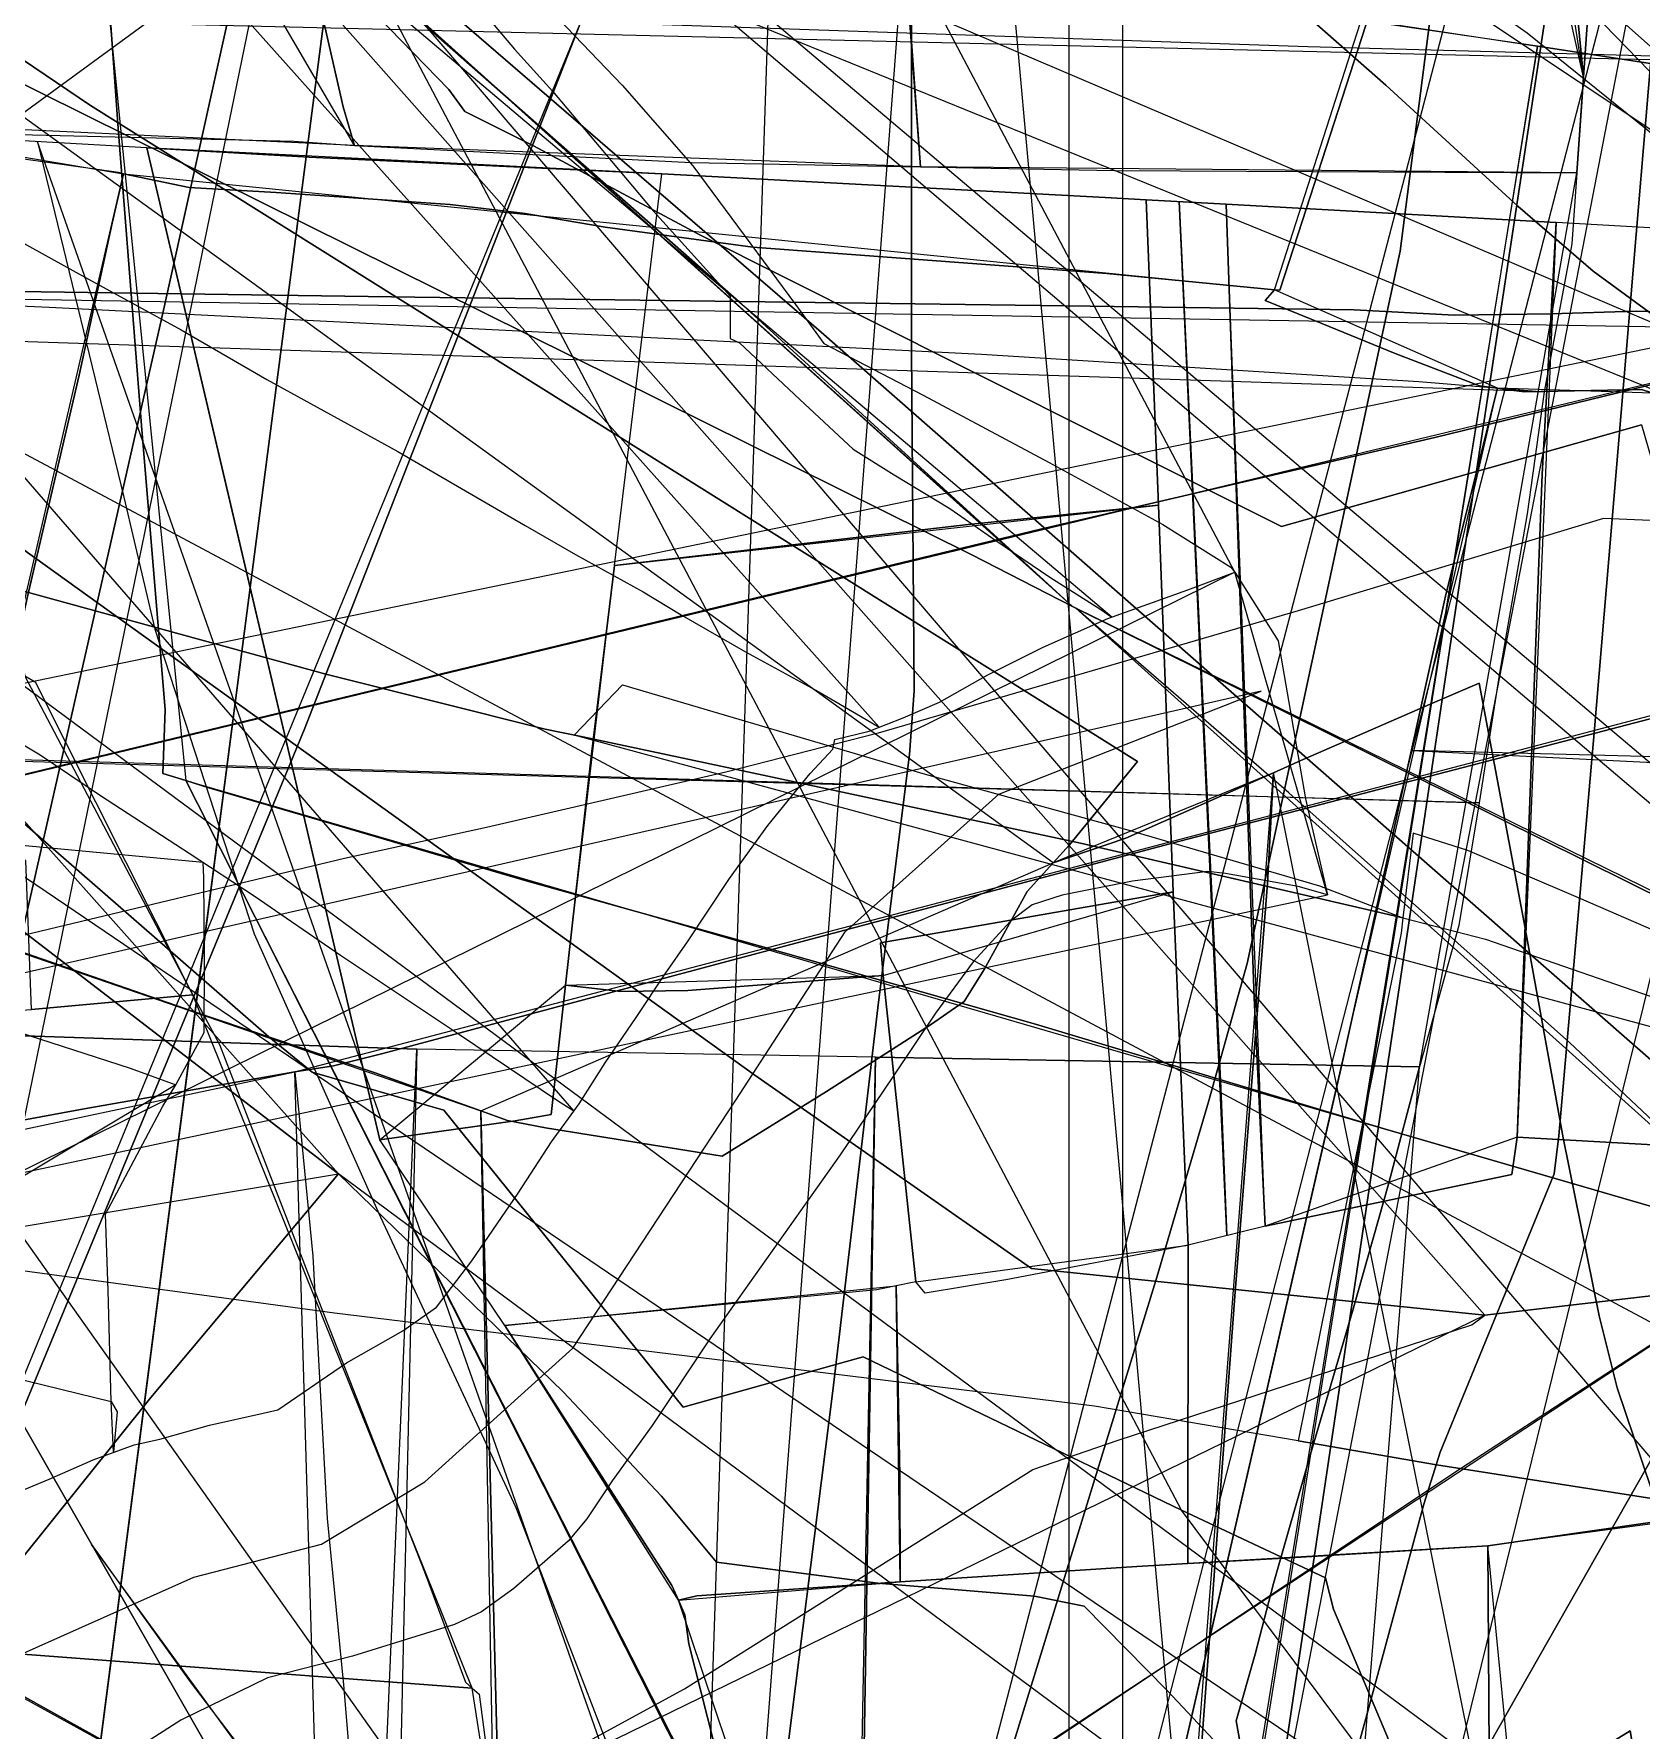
# Model space of a CAD drawing. Extents: x -6790 to 12600, y -1098 to 2171.
# Drawn here: x 688.3 to 756.8, y 159.4 to 231.8 of the extents above; entities that cross this region are included whole.
import ezdxf

# ---------------------------------------------------------------- set-up
doc = ezdxf.new("R2010")
doc.units = 0

msp = doc.modelspace()

# ---------------------------------------------------------------- linework, layer by layer
for points in [[(-7.843, 822.158), (734.697, 822.225), (734.697, -7.899), (-7.843, -7.966), (-7.843, 822.158)], [(-7.785, 810.303), (732.41, 810.303), (732.41, -7.785), (-7.785, -7.785), (-7.785, 810.303)], [(106.837, 634.008), (110.305, 95.456), (826.135, 101.618), (106.837, 634.008)], [(79.554, 608.243), (82.482, 284.447), (81.901, 110.821), (776.199, 114.155), (808.139, 114.286), (79.554, 608.243)], [(316.302, 407.544), (416.39, 375.807), (479.655, 357.376), (576.346, 329.834), (647.951, 315.328), (667.93, 308.073), (719.94, 267.67), (744.83, 251.933), (814.363, 195.123), (316.302, 407.544)], [(575.344, 374.682), (577.518, 350.197), (577.65, 345.781), (611.269, 305.815), (649.295, 260.796), (661.482, 246.369), (661.496, 242.318), (685.048, 211.704), (686.367, 210.839), (719.013, 187.375), (730.814, 179.13), (750.14, 177.146), (575.344, 374.682)], [(728.221, 346.419), (728.774, 332.801), (729.156, 330.142), (733.688, 320.274), (735.54, 317.132), (740.354, 311.715), (742.952, 307.848), (743.415, 304.746), (744.019, 294.818), (745.207, 284.546), (747.383, 274.819), (750.372, 255.696), (751.961, 248.729), (753.691, 236.806), (754.353, 229.936), (728.221, 346.419)], [(584.831, 345.331), (585.923, 345.476), (592.269, 340.115), (669.55, 273.595), (707.711, 241.086), (744.864, 209.451), (767.425, 190.284), (772.491, 187.764), (761.641, 192.939), (732.712, 207.295), (732.56, 207.37), (731.341, 208.484), (718.351, 220.36), (693.454, 242.297), (670.591, 262.642), (649.996, 281.175), (631.451, 298.11), (630.162, 299.498), (628.873, 300.885), (615.067, 314.85), (584.831, 345.331)], [(585.923, 345.476), (592.269, 340.115), (669.55, 273.595), (707.711, 241.086), (744.864, 209.451), (767.425, 190.284), (772.491, 187.764), (585.923, 345.476)], [(444.033, 344.138), (458.569, 338.218), (484.703, 327.573), (501.236, 320.929), (528.465, 313.15), (531.467, 312.386), (589.315, 300.65), (614.405, 295.56), (617.735, 294.864), (645.481, 285.33), (646.377, 284.764), (655.093, 277.062), (672.766, 261.494), (695.658, 241.679), (721.843, 219.061), (752.527, 192.139), (762.833, 183.109), (780.647, 167.438), (789.694, 159.48), (444.033, 344.138)], [(444.033, 344.138), (475.412, 334.097), (521.588, 320.663), (554.115, 313.277), (590.659, 305.156), (625.691, 296.214), (633.682, 294.357), (660.42, 282.78), (701.413, 263.774), (707.893, 261.312), (743.443, 236.906), (775.495, 215.524), (788.583, 207.403), (817.611, 192.069), (444.033, 344.138)], [(722.427, 317.404), (724.55, 314.968), (733.006, 304.313), (739.471, 296.047), (744.268, 290.416), (744.685, 289.051), (746.998, 272.538), (748.988, 258.814), (748.988, 254.093), (749.342, 243.538), (748.523, 237.991), (746.534, 222.522), (741.098, 197.174), (740.019, 192.138), (738.369, 186.242), (736.172, 178.808), (726.645, 147.792), (721.794, 132.805), (713.079, 106.044), (712.925, 104.646), (714.699, 86.051), (722.427, 317.404)], [(722.427, 317.404), (732.175, 313.628), (735.335, 311.132), (748.722, 293.687), (750.099, 288.509), (752.399, 279.303), (754.696, 270.903), (755.387, 268.7), (759.298, 265.227), (758.649, 261.811), (755.863, 235.435), (749.654, 211.405), (735.125, 154.784), (729.919, 123.702), (729.071, 118.951), (736.055, 98.265), (739.401, 88.733), (744.452, 74.342), (722.427, 317.404)], [(679.272, 198.09), (658.729, 193.289), (641.857, 189.467), (639.979, 189.329), (641.071, 215.986), (645.195, 316.638), (669.291, 311.132), (696.509, 304.815), (721.378, 299.101), (753.072, 291.682), (776.777, 286.279), (805.214, 280.023), (822.141, 277.542), (800.427, 227.299), (784.094, 223.429), (769.038, 219.7), (748.017, 214.569), (731.204, 210.663), (702.658, 203.764), (688.629, 200.385), (679.272, 198.09)], [(679.272, 198.09), (658.729, 193.289), (641.857, 189.467), (639.979, 189.329), (641.071, 215.986), (645.195, 316.638), (669.291, 311.132), (696.509, 304.815), (721.378, 299.101), (753.072, 291.682), (776.777, 286.279), (805.214, 280.023), (822.141, 277.542), (800.427, 227.299), (784.094, 223.429), (769.038, 219.7), (748.017, 214.569), (731.204, 210.663), (702.658, 203.764), (688.629, 200.385), (679.272, 198.09)], [(625.863, 71.872), (632.412, 79.979), (647.513, 98.008), (669.125, 123.869), (687.955, 145.933), (701.386, 153.349), (679.104, 165.735), (639.002, 187.955), (513.678, 256.433), (430.765, 302.516), (429.32, 296.951), (424.025, 274.687), (417.155, 243.617), (409.876, 210.955), (410.801, 210.172), (454.019, 181.985), (500.308, 151.832), (555.219, 116.068), (556.397, 115.105), (593.842, 91.8), (625.863, 71.872)], [(430.765, 302.516), (513.678, 256.433), (639.002, 187.955), (679.104, 165.735), (701.386, 153.349), (430.765, 302.516)], [(630.162, 299.498), (642.729, 283.802), (679.994, 237.08), (684.787, 231.141), (728.24, 209.579), (732.56, 207.37), (630.162, 299.498)], [(630.162, 299.498), (631.451, 298.11), (649.996, 281.175), (670.591, 262.642), (693.454, 242.297), (718.351, 220.36), (731.341, 208.484), (630.162, 299.498)], [(630.162, 299.498), (631.451, 298.11), (649.996, 281.175), (670.591, 262.642), (693.454, 242.297), (718.351, 220.36), (731.341, 208.484), (732.56, 207.37), (728.24, 209.579), (684.787, 231.141), (679.994, 237.08), (642.729, 283.802), (630.162, 299.498)], [(670.623, 298.038), (662.513, 217.543), (662.234, 216.56), (672.146, 199.623), (681.863, 182.873), (696.571, 157.179), (697.797, 155.218), (701.278, 151.909), (708.412, 145.878), (717.905, 137.943), (720.116, 156.255), (722.35, 173.92), (724.289, 190.489), (725.617, 201.058), (725.815, 203.769), (725.698, 218.266), (725.68, 247.95), (729.318, 287.116), (707.622, 290.698), (692.556, 292.901), (689.557, 293.371), (688.484, 293.449), (670.623, 298.038)], [(670.218, 281.348), (670.391, 279.416), (670.894, 272.175), (681.734, 263.601), (695.642, 252.6), (696.787, 250.869), (697.591, 241.46), (698.529, 238.37), (700.681, 232.104), (701.463, 228.666), (701.952, 227.029), (716.323, 226.305), (726.078, 226.121), (724.857, 243.124), (723.468, 263.523), (721.509, 286.208), (721.464, 288.244), (711.744, 287.905), (695.533, 287.141), (695.975, 282.962), (690.914, 282.538), (670.218, 281.348)], [(721.464, 288.244), (721.509, 286.208), (723.468, 263.523), (724.857, 243.124), (726.078, 226.121), (721.464, 288.244)], [(729.318, 287.116), (725.68, 247.95), (725.698, 218.266), (725.815, 203.769), (725.617, 201.058), (724.289, 190.489), (722.35, 173.92), (720.116, 156.255), (717.905, 137.943), (729.318, 287.116)], [(672.562, 111.092), (672.879, 119.603), (672.8, 121.234), (673.547, 127.679), (674.27, 132.55), (674.398, 134.617), (674.43, 136.152), (676.213, 143.68), (678.518, 153.122), (680.383, 160.839), (693.807, 220.008), (707.355, 281.055), (707.561, 281.424), (672.562, 111.092)], [(670.218, 281.348), (670.391, 279.416), (670.894, 272.175), (681.734, 263.601), (695.642, 252.6), (696.787, 250.869), (697.591, 241.46), (698.529, 238.37), (700.681, 232.104), (701.463, 228.666), (701.952, 227.029), (670.218, 281.348)], [(701.464, 238.701), (706.989, 237.997), (731.669, 234.41), (752.386, 231.254), (757.845, 230.423), (756.952, 272.148), (750.385, 272.801), (734.758, 274.287), (717.391, 275.95), (697.032, 277.964), (685.369, 278.748), (685.378, 278.216), (686.485, 240.61), (701.464, 238.701)], [(759.578, 278.118), (753.243, 257.697), (746.601, 236.906), (742.181, 223.255), (741.402, 220.85), (741.175, 220.872), (759.578, 278.118)], [(758.522, 270.789), (749.037, 208.163), (740.194, 148.893), (739.108, 149.11), (732.397, 150.137), (727.172, 150.845), (758.522, 270.789)], [(814.503, 266.438), (806.43, 187.645), (802.405, 148.359), (800.983, 139.869), (789.242, 140.514), (777.651, 141.456), (774.739, 141.248), (774.723, 141.835), (750.847, 145.3), (750.944, 87.847), (727.888, 85.885), (727.628, 113.334), (727.328, 139.356), (727.172, 150.845), (732.397, 150.137), (739.108, 149.11), (740.194, 148.893), (749.037, 208.163), (758.522, 270.789), (760.318, 270.626), (771.123, 269.642), (814.503, 266.438)], [(692.103, 225.822), (691.894, 225.866), (685.821, 226.723), (683.923, 227.101), (674.565, 228.739), (664.032, 230.561), (655.741, 231.847), (645.107, 233.753), (633.33, 235.937), (623.141, 237.718), (613.322, 239.415), (602.452, 241.238), (592.07, 242.96), (580.226, 245.093), (569.558, 246.958), (558.109, 248.747), (547.467, 250.486), (535.581, 252.275), (525.416, 253.906), (692.103, 225.822)], [(749.453, 238.155), (759.618, 229.116), (767.008, 222.457), (771.748, 217.916), (774.806, 214.986), (779.898, 209.057), (795.659, 191.134), (798.363, 188.255), (803.953, 182.018), (815.436, 168.927), (825.818, 202.903), (816.558, 248.712), (815.247, 254.341), (795.296, 251.161), (786.931, 249.828), (779.914, 248.69), (772.056, 247.334), (765.733, 246.25), (760.323, 245.236), (759.294, 245.618), (758.545, 244.73), (754.679, 242.001), (749.453, 238.155)], [(749.453, 238.155), (759.618, 229.116), (767.008, 222.457), (771.748, 217.916), (774.806, 214.986), (779.898, 209.057), (795.659, 191.134), (798.363, 188.255), (803.953, 182.018), (815.436, 168.927), (825.818, 202.903), (816.558, 248.712), (815.247, 254.341), (795.296, 251.161), (786.931, 249.828), (779.914, 248.69), (772.056, 247.334), (765.733, 246.25), (760.323, 245.236), (759.294, 245.618), (758.545, 244.73), (754.679, 242.001), (749.453, 238.155)], [(71.472, 247.105), (115.877, 246.26), (158.139, 245.415), (234.16, 244.135), (303.003, 243.085), (371.706, 241.054), (440.129, 240.354), (513.734, 237.902), (593.642, 235.311), (672.5, 233.63), (742.604, 231.249), (809.486, 229.428), (71.472, 247.105)], [(681.995, 88.484), (639.439, 105.718), (641.402, 122.284), (616.352, 127.458), (617.09, 133.812), (620.895, 161.999), (624.646, 190.985), (626.751, 207.326), (627.539, 213.27), (629.516, 225.137), (633.164, 247.03), (643.623, 245.676), (660.829, 243.623), (686.485, 240.61), (701.464, 238.701), (695.518, 192.87), (687.298, 129.42), (681.995, 88.484)], [(668.686, 242.124), (682.86, 245.071), (687.801, 230.694), (690.697, 228.732), (709.914, 216.687), (735.339, 200.752), (732.439, 197.197), (731.747, 196.433), (668.686, 242.124)], [(735.152, 123.678), (745.197, 160.412), (747.545, 169.089), (748.242, 171.295), (753.097, 183.165), (753.306, 184.79), (754.806, 201.981), (758.279, 243.141), (735.152, 123.678)], [(752.725, 108.89), (759.084, 138.311), (763.688, 159.301), (763.929, 160.009), (770.377, 176.003), (782.932, 174.873), (783.316, 185.875), (784.043, 216.499), (785.568, 239.874), (758.279, 243.141), (754.806, 201.981), (753.306, 184.79), (753.097, 183.165), (748.242, 171.295), (747.545, 169.089), (745.197, 160.412), (735.152, 123.678), (752.725, 108.89)], [(698.154, 240.132), (698.515, 238.628), (698.442, 236.987), (700.914, 234.63), (705.976, 229.407), (706.649, 228.473), (709.576, 227.009), (716.584, 223.257), (727.859, 217.601), (741.47, 210.772), (747.536, 212.482), (756.829, 215.11), (761.648, 198.487), (764.841, 186.666), (769.597, 170.068), (774.163, 154.59), (775.527, 150.058), (775.484, 149.705), (698.154, 240.132)], [(83.257, 238.604), (119.68, 236.968), (167.324, 234.677), (206.646, 232.993), (246.483, 231.825), (273.601, 231.17), (291.789, 230.889), (297.4, 231.731), (312.455, 231.451), (350.375, 230.983), (386.704, 230.188), (424.343, 229.393), (459.831, 229.113), (498.685, 228.271), (530.947, 227.009), (570.643, 226.494), (590.795, 224.998), (606.551, 224.297), (651.671, 221.725), (688.936, 220.136), (728.678, 218.125), (747.334, 216.956), (752.669, 216.521), (83.257, 238.604)], [(701.464, 238.701), (695.518, 192.87), (687.298, 129.42), (681.995, 88.484), (701.464, 238.701)], [(732.919, 110.274), (681.995, 88.484), (687.298, 129.42), (695.518, 192.87), (701.464, 238.701), (706.989, 237.997), (731.669, 234.41), (752.386, 231.254), (739.746, 153.408), (732.919, 110.274)], [(701.464, 238.701), (706.989, 237.997), (731.669, 234.41), (752.386, 231.254), (701.464, 238.701)], [(749.453, 238.155), (759.618, 229.116), (767.008, 222.457), (771.748, 217.916), (774.806, 214.986), (779.898, 209.057), (795.659, 191.134), (798.363, 188.255), (803.953, 182.018), (749.453, 238.155)], [(675.856, 237.552), (674.37, 229.633), (666.8, 194.307), (660.631, 165.496), (660.024, 162.66), (654.907, 138.764), (647.906, 106.236), (658.413, 102.968), (658.864, 104.252), (660.745, 109.315), (662.266, 113.093), (663.065, 115.24), (666.327, 122.241), (676.337, 145.41), (683.743, 163.303), (699.802, 202.105), (709.304, 226.418), (711.561, 232.189), (682.425, 237.019), (675.856, 237.552)], [(694.76, 199.942), (693.78, 200.247), (693.878, 202.953), (692.865, 215.086), (691.879, 227.755), (691.429, 233.962), (691.176, 235.721), (694.76, 199.942)], [(748.046, 154.295), (749.913, 158.101), (757.451, 171.362), (760.651, 187.402), (766.062, 213.695), (769.708, 231.616), (767.716, 233.757), (767.695, 234.246), (748.046, 154.295)], [(711.561, 232.189), (709.304, 226.418), (699.802, 202.105), (683.743, 163.303), (676.337, 145.41), (666.327, 122.241), (663.065, 115.24), (662.266, 113.093), (660.745, 109.315), (658.864, 104.252), (658.413, 102.968), (711.561, 232.189)], [(752.386, 231.254), (739.746, 153.408), (732.919, 110.274), (752.386, 231.254)], [(788.462, 227.886), (769.574, 229.531), (757.845, 230.423), (752.386, 231.254), (739.746, 153.408), (732.919, 110.274), (794.234, 126.716), (807.617, 228.506), (788.462, 227.886)], [(649.906, 229.495), (665.435, 228.124), (669.183, 228.077), (678.823, 227.703), (699.359, 227.21), (701.952, 227.029), (649.906, 229.495)], [(754.353, 229.936), (754.279, 228.885), (754.066, 225.855), (754.353, 229.936)], [(679.272, 198.09), (688.629, 200.385), (702.658, 203.764), (731.204, 210.663), (748.017, 214.569), (769.038, 219.7), (784.094, 223.429), (800.427, 227.299), (679.272, 198.09)], [(679.272, 198.09), (688.629, 200.385), (702.658, 203.764), (731.204, 210.663), (748.017, 214.569), (769.038, 219.7), (784.094, 223.429), (800.427, 227.299), (679.272, 198.09)], [(688.434, 227.185), (692.12, 212.024), (693.443, 206.404), (697.667, 193.402), (703.066, 181.317), (708.833, 168.939), (712.947, 158.25), (715.885, 142.823), (715.959, 140.766), (719.926, 129.746), (723.856, 119.388), (729.256, 111.05), (688.434, 227.185)], [(693.101, 226.919), (696.236, 213.567), (701.312, 191.945), (703.03, 184.626), (693.101, 226.919)], [(693.101, 226.919), (700.013, 226.525), (715.061, 225.821), (693.101, 226.919)], [(710.948, 191.209), (712.042, 200.956), (713.033, 209.116), (715.061, 225.821), (700.013, 226.525), (693.101, 226.919), (696.236, 213.567), (701.312, 191.945), (703.03, 184.626), (708.795, 185.425), (710.33, 185.706), (710.948, 191.209)], [(701.952, 227.029), (716.323, 226.305), (726.078, 226.121), (701.952, 227.029)], [(692.103, 225.822), (691.617, 223.718), (690.214, 217.229), (688.002, 207.786), (686.527, 201.043), (684.898, 194.764), (684.811, 194.403), (692.103, 225.822)], [(741.175, 220.872), (734.03, 221.564), (718.933, 222.695), (712.634, 223.547), (709.223, 224.119), (706.031, 224.513), (698.614, 225.017), (694.902, 225.236), (692.103, 225.822), (741.175, 220.872)], [(736.232, 211.689), (728.109, 210.865), (713.033, 209.116), (715.061, 225.821), (733.955, 224.806), (735.703, 224.709), (736.232, 211.689)], [(715.061, 225.821), (733.955, 224.806), (735.703, 224.709), (715.061, 225.821)], [(726.078, 226.121), (734.353, 225.964), (754.066, 225.855), (726.078, 226.121)], [(754.066, 225.855), (753.854, 222.824), (752.669, 216.521), (751.944, 211.311), (750.771, 204.514), (749.909, 198.993), (749.034, 193.76), (747.355, 187.733), (754.066, 225.855)], [(740.786, 180.939), (737.501, 180.131), (736.853, 195.194), (736.232, 211.689), (735.703, 224.709), (739.123, 224.518), (740.306, 190.669), (740.786, 180.939)], [(737.118, 224.63), (738.062, 204.455), (738.883, 186.821), (739.143, 180.535), (737.118, 224.63)], [(739.123, 224.518), (740.306, 190.669), (740.786, 180.939), (739.123, 224.518)], [(751.518, 184.728), (751.296, 183.143), (740.786, 180.939), (740.306, 190.669), (739.123, 224.518), (753.185, 223.734), (752.587, 213.008), (751.518, 184.728)], [(751.518, 184.728), (752.587, 213.008), (753.185, 223.734), (751.518, 184.728)], [(751.518, 184.728), (764.355, 184.002), (763.737, 199.416), (763.655, 223.15), (753.185, 223.734), (752.587, 213.008), (751.518, 184.728)], [(625.303, 221.512), (633.284, 221.512), (646.07, 221.134), (657.609, 221.012), (680.849, 221.005), (683.599, 220.857), (704.525, 220.552), (733.318, 220.167), (744.579, 220.016), (748.85, 219.789), (752.978, 219.845), (756.592, 219.965), (775.656, 219.456), (784.501, 218.86), (784.839, 218.821), (625.303, 221.512)], [(741.175, 220.872), (740.777, 220.416), (743.198, 219.439), (746.319, 218.148), (749.912, 216.777), (750.687, 216.675), (741.175, 220.872)], [(76.264, 218.062), (128.912, 216.94), (178.8, 215.678), (222.237, 213.948), (270.302, 212.358), (306.258, 211.236), (320.752, 210.815), (352.873, 209.365), (364.89, 209.412), (400.331, 208.29), (435.164, 207.074), (489.822, 205.064), (504.431, 204.19), (518.484, 204.152), (594.792, 202.446), (608.51, 202.534), (669.188, 201.391), (713.861, 200.072), (749.909, 198.993), (76.264, 218.062)], [(717.905, 137.943), (708.412, 145.878), (701.278, 151.909), (697.797, 155.218), (696.571, 157.179), (681.863, 182.873), (672.146, 199.623), (662.234, 216.56), (717.905, 137.943)], [(750.687, 216.675), (748.493, 207.938), (744.006, 187.636), (734.646, 146.971), (750.687, 216.675)], [(750.687, 216.675), (751.828, 216.525), (756.822, 216.625), (757.312, 216.462), (750.687, 216.675)], [(790.808, 211.549), (782.94, 209.29), (768.79, 205.6), (754.9, 201.976), (737.147, 197.353), (717.831, 192.231), (703.16, 188.303), (701.055, 187.782), (699.406, 187.522), (790.808, 211.549)], [(790.808, 211.549), (782.94, 209.29), (768.79, 205.6), (754.9, 201.976), (737.147, 197.353), (717.831, 192.231), (703.16, 188.303), (701.055, 187.782), (699.406, 187.522), (790.808, 211.549)], [(736.232, 211.689), (736.853, 195.194), (724.372, 193.021), (724.485, 191.623), (716.163, 190.99), (713.312, 190.943), (710.948, 191.209), (712.042, 200.956), (713.033, 209.116), (728.109, 210.865), (736.232, 211.689)], [(736.232, 211.689), (728.109, 210.865), (713.033, 209.116), (736.232, 211.689)], [(713.033, 209.116), (712.042, 200.956), (710.948, 191.209), (713.033, 209.116)], [(739.491, 208.822), (741.337, 205.897), (742.495, 199.156), (743.432, 195.068), (739.491, 208.822)], [(732.712, 207.295), (761.641, 192.939), (772.491, 187.764), (732.712, 207.295)], [(763.272, 179.811), (753.762, 188.772), (741.791, 199.414), (732.712, 207.295), (763.272, 179.811)], [(708.031, 147.65), (708.128, 154.739), (707.342, 185.857), (702.832, 187.472), (695.047, 190.11), (686.884, 192.933), (673.816, 197.363), (652.063, 204.838), (649.993, 205.608), (650.034, 197.68), (649.457, 184.928), (648.821, 170.887), (660.397, 167.903), (662.148, 167.258), (660.312, 151.848), (660.303, 151.395), (666.698, 150.872), (684.065, 149.657), (695.85, 148.606), (708.031, 147.65)], [(708.031, 147.65), (708.128, 154.739), (707.342, 185.857), (702.832, 187.472), (695.047, 190.11), (686.884, 192.933), (673.816, 197.363), (652.063, 204.838), (649.993, 205.608), (650.034, 197.68), (649.457, 184.928), (648.821, 170.887), (660.397, 167.903), (662.148, 167.258), (660.312, 151.848), (660.303, 151.395), (666.698, 150.872), (684.065, 149.657), (695.85, 148.606), (708.031, 147.65)], [(707.342, 185.857), (702.832, 187.472), (695.047, 190.11), (686.884, 192.933), (673.816, 197.363), (652.063, 204.838), (649.993, 205.608), (707.342, 185.857)], [(681.806, 204.999), (680.697, 198.981), (701.263, 183.171), (681.806, 204.999)], [(688.177, 190.173), (687.942, 196.534), (672.124, 196.556), (672.123, 196.608), (672.072, 203.661), (684.184, 204.083), (687.892, 204.405), (688.342, 204.152), (694.76, 191.378), (695.064, 190.806), (688.177, 190.173)], [(687.892, 204.405), (688.342, 204.152), (694.76, 191.378), (695.064, 190.806), (687.892, 204.405)], [(711.312, 201.883), (713.376, 204.019), (726.284, 200.21), (735.024, 197.806), (743.102, 195.458), (746.656, 194.091), (750.175, 193.183), (765.651, 187.816), (775.593, 184.364), (778.533, 183.407), (782.055, 182.533), (784.136, 182.147), (711.312, 201.883)], [(741.139, 200.277), (740.877, 195.554), (739.49, 177.949), (737.688, 153.565), (735.803, 130.068), (733.516, 101.762), (732.096, 86.547), (755.911, 82.727), (761.22, 100.975), (763.43, 117.023), (766.318, 141.489), (765.041, 145.543), (759.039, 164.406), (755.793, 174.042), (755.016, 177.118), (753.49, 184.704), (751.82, 193.868), (749.908, 204.094), (747.817, 203.197), (742.173, 200.735), (741.139, 200.277)], [(741.139, 200.277), (740.877, 195.554), (739.49, 177.949), (737.688, 153.565), (735.803, 130.068), (733.516, 101.762), (732.096, 86.547), (755.911, 82.727), (761.22, 100.975), (763.43, 117.023), (766.318, 141.489), (765.041, 145.543), (759.039, 164.406), (755.793, 174.042), (755.016, 177.118), (753.49, 184.704), (751.82, 193.868), (749.908, 204.094), (747.817, 203.197), (742.173, 200.735), (741.139, 200.277)], [(741.139, 200.277), (742.173, 200.735), (747.817, 203.197), (749.908, 204.094), (751.82, 193.868), (753.49, 184.704), (755.016, 177.118), (755.793, 174.042), (759.039, 164.406), (765.041, 145.543), (766.318, 141.489), (763.43, 117.023), (761.22, 100.975), (741.139, 200.277)], [(747.042, 201.228), (762.185, 200.472), (776.625, 200.457), (747.042, 201.228)], [(647.255, 200.968), (649.898, 200.527), (656.967, 199.312), (658.437, 199.097), (664.124, 199.016), (664.79, 198.943), (664.574, 197.185), (669.774, 195.121), (678.806, 192.199), (684.68, 190.17), (692.382, 187.669), (694.336, 186.969), (695.538, 189.2), (695.549, 192.232), (695.526, 195.809), (695.504, 196.448), (647.255, 200.968)], [(694.76, 199.942), (710.528, 168.836), (716.493, 157.07), (730.303, 130.238), (734.539, 122.669), (734.902, 120.999), (694.76, 199.942)], [(758.468, 181.428), (745.814, 185.102), (730.992, 189.55), (719.264, 192.882), (709.268, 195.662), (700.464, 198.249), (695.741, 199.637), (694.76, 199.942), (758.468, 181.428)], [(731.747, 196.433), (734.844, 197.491), (741.139, 200.277), (731.747, 196.433)], [(741.139, 200.277), (740.877, 195.554), (739.49, 177.949), (737.688, 153.565), (735.803, 130.068), (733.516, 101.762), (741.139, 200.277)], [(802.505, 162.6), (809.786, 175.944), (801.378, 184.989), (799.064, 187.625), (798.969, 187.545), (792.732, 182.273), (789.939, 179.9), (785.165, 181.725), (778.44, 184.48), (769.644, 188.289), (766.966, 189.386), (754.144, 194.933), (749.417, 196.953), (747.09, 197.699), (746.656, 194.091), (746.577, 193.435), (743.174, 176.649), (742.187, 171.777), (748.08, 170.754), (762.993, 168.427), (802.505, 162.6)], [(731.747, 196.433), (730.637, 195.208), (728.799, 191.887), (727.943, 190.519), (726.514, 189.524), (722.075, 186.686), (717.628, 183.927), (710.101, 185.127), (708.479, 185.449), (707.342, 185.857), (731.747, 196.433)], [(736.853, 195.194), (724.372, 193.021), (724.485, 191.623), (736.853, 195.194)], [(737.501, 180.131), (729.728, 178.644), (726.281, 178.081), (725.889, 178.566), (724.485, 191.623), (724.372, 193.021), (736.853, 195.194), (737.501, 180.131)], [(710.948, 191.209), (713.312, 190.943), (716.163, 190.99), (724.485, 191.623), (725.889, 178.566), (725.052, 178.393), (724.216, 178.22), (708.367, 176.703), (703.03, 184.626), (708.795, 185.425), (710.33, 185.706), (710.948, 191.209)], [(710.948, 191.209), (710.33, 185.706), (708.795, 185.425), (703.03, 184.626), (710.948, 191.209)], [(724.485, 191.623), (716.163, 190.99), (713.312, 190.943), (710.948, 191.209), (724.485, 191.623)], [(682.357, 163.098), (683.408, 171.575), (685.41, 187.18), (675.716, 187.878), (675.86, 189.583), (679.884, 189.626), (688.177, 190.173), (695.064, 190.806), (696.192, 188.681), (700.305, 178.047), (704.939, 166.198), (706.679, 161.496), (706.97, 161.236), (682.357, 163.098)], [(695.064, 190.806), (696.192, 188.681), (700.305, 178.047), (704.939, 166.198), (706.679, 161.496), (706.97, 161.236), (695.064, 190.806)], [(684.687, 96.795), (684.303, 101.929), (684.237, 103.86), (684.064, 113.645), (685.344, 116.244), (685.282, 132.8), (685.537, 166.263), (685.812, 189.124), (704.614, 188.482), (703.811, 153.633), (703.248, 129.216), (702.786, 113.864), (700.834, 113.022), (700.663, 96.873), (703.048, 72.032), (696.552, 71.553), (684.945, 71.435), (684.687, 96.795)], [(704.614, 188.482), (703.811, 153.633), (703.248, 129.216), (702.786, 113.864), (700.834, 113.022), (700.663, 96.873), (704.614, 188.482)], [(700.663, 96.873), (703.048, 72.032), (709.544, 72.511), (721.915, 72.348), (722.619, 104.868), (723.083, 135.292), (723.621, 155.247), (724.16, 188.146), (704.614, 188.482), (703.811, 153.633), (703.248, 129.216), (702.786, 113.864), (700.834, 113.022), (700.663, 96.873)], [(724.16, 188.146), (723.621, 155.247), (723.083, 135.292), (722.619, 104.868), (721.915, 72.348), (724.16, 188.146)], [(724.16, 188.146), (728.261, 188.076), (747.355, 187.733), (724.16, 188.146)], [(699.406, 187.522), (690.421, 185.938), (670.562, 182.27), (650.965, 178.841), (647.492, 177.973), (642.805, 176.801), (619.886, 171.093), (601.656, 166.817), (600.007, 166.441), (699.406, 187.522)], [(699.406, 187.522), (690.421, 185.938), (670.562, 182.27), (650.965, 178.841), (647.492, 177.973), (642.805, 176.801), (619.886, 171.093), (601.656, 166.817), (600.007, 166.441), (699.406, 187.522)], [(699.406, 187.522), (700.168, 179.657), (700.788, 168.466), (701.476, 161.372), (702.151, 153.378), (701.905, 146.032), (700.838, 138.726), (699.406, 187.522)], [(699.406, 187.522), (700.168, 179.657), (700.788, 168.466), (701.476, 161.372), (702.151, 153.378), (701.905, 146.032), (700.838, 138.726), (699.406, 187.522)], [(747.355, 187.733), (746.044, 182.73), (744.514, 177.359), (742.709, 171.217), (741.133, 165.696), (740.348, 162.68), (739.537, 159.847), (740.022, 157.145), (740.199, 155.03), (741, 147.92), (741.606, 144.827), (740.963, 138.212), (740.674, 133.944), (740.208, 127.17), (739.919, 122.679), (739.677, 118.011), (739.202, 112.504), (738.783, 106.671), (738.345, 99.832), (738.225, 96.508), (738.023, 71.708), (747.355, 187.733)], [(677.296, 176.759), (685.822, 174.872), (691.571, 173.463), (691.447, 178.188), (691.336, 181.445), (693.78, 186.056), (694.336, 186.969), (677.296, 176.759)], [(707.342, 185.857), (708.128, 154.739), (708.031, 147.65), (707.342, 185.857)], [(737.501, 180.131), (737.478, 166.546), (741.596, 166.781), (750.269, 167.306), (761.647, 168.945), (764.207, 169.17), (764.355, 184.002), (751.518, 184.728), (751.296, 183.143), (740.786, 180.939), (737.501, 180.131)], [(740.786, 180.939), (751.296, 183.143), (751.518, 184.728), (740.786, 180.939)], [(701.263, 183.171), (693.273, 173.628), (687.64, 166.605), (685.991, 164.717), (685.689, 163.798), (678.328, 156.416), (675.657, 153.459), (675.249, 152.898), (673.281, 152.837), (671.69, 152.348), (667.284, 152.674), (643.821, 154.7), (619.271, 156.714), (589.882, 159.138), (567.999, 160.981), (701.263, 183.171)], [(701.263, 183.171), (710.841, 173.869), (715.044, 169.429), (717.382, 166.604), (724.271, 165.714), (730.951, 165.157), (733.066, 164.739), (736.605, 161.142), (744.496, 152.737), (748.211, 148.349), (701.263, 183.171)], [(737.501, 180.131), (729.728, 178.644), (726.281, 178.081), (725.889, 178.566), (725.052, 178.393), (725.199, 170.301), (725.214, 165.776), (735.308, 166.422), (737.478, 166.546), (737.501, 180.131)], [(737.501, 180.131), (729.728, 178.644), (726.281, 178.081), (725.889, 178.566), (737.501, 180.131)], [(725.052, 178.393), (724.216, 178.22), (708.367, 176.703), (725.052, 178.393)], [(725.214, 165.776), (725.199, 170.301), (725.052, 178.393), (724.216, 178.22), (708.367, 176.703), (715.488, 165.614), (715.759, 164.985), (716.547, 165.177), (725.214, 165.776)], [(761.133, 178.419), (748.821, 170.409), (727.473, 156.156), (713.071, 146.757), (761.133, 178.419)], [(725.052, 178.393), (725.199, 170.301), (725.214, 165.776), (725.052, 178.393)], [(701.386, 153.349), (707.365, 156.489), (716.024, 161.201), (730.868, 170.557), (734.513, 171.807), (749.59, 176.727), (750.14, 177.146), (701.386, 153.349)], [(708.367, 176.703), (715.488, 165.614), (715.759, 164.985), (708.367, 176.703)], [(691.571, 173.463), (691.832, 173.02), (691.68, 171.296), (691.571, 173.463)], [(737.216, 168.829), (743.35, 165.934), (743.694, 164.598), (748.046, 154.295), (737.216, 168.829)], [(750.269, 167.306), (761.647, 168.945), (764.207, 169.17), (750.269, 167.306)], [(690.741, 167.364), (694.938, 161.511), (702.281, 151.876), (703.126, 150.346), (690.741, 167.364)], [(715.759, 164.985), (716.03, 164.356), (716.201, 163.129), (719.679, 149.433), (724.265, 131.375), (725.851, 125.128), (726.956, 122.695), (731.091, 115.508), (733.963, 110.902), (756.663, 101.716), (753.912, 115.474), (752.561, 124.235), (750.417, 145.438), (750.269, 167.306), (741.596, 166.781), (737.478, 166.546), (735.308, 166.422), (725.214, 165.776), (716.547, 165.177), (715.759, 164.985)], [(737.478, 166.546), (741.596, 166.781), (750.269, 167.306), (737.478, 166.546)], [(750.269, 167.306), (750.417, 145.438), (752.561, 124.235), (753.912, 115.474), (756.663, 101.716), (750.269, 167.306)], [(725.214, 165.776), (735.308, 166.422), (737.478, 166.546), (725.214, 165.776)], [(725.214, 165.776), (716.547, 165.177), (715.759, 164.985), (725.214, 165.776)], [(715.759, 164.985), (716.03, 164.356), (716.201, 163.129), (719.679, 149.433), (724.265, 131.375), (725.851, 125.128), (726.956, 122.695), (731.091, 115.508), (733.963, 110.902), (715.759, 164.985)], [(682.357, 163.098), (706.97, 161.236), (707.261, 160.976), (707.823, 156.753), (710.496, 138.774), (702.278, 137.953), (687.49, 136.906), (686.936, 132.414), (682.37, 134.994), (682.511, 139.467), (682.357, 163.098)], [(706.97, 161.236), (707.261, 160.976), (707.823, 156.753), (710.496, 138.774), (706.97, 161.236)]]:
    msp.add_lwpolyline(points, close=True)
for points in [[(711.748, 274.419), (710.697, 270.955), (709.555, 267.696), (708.004, 262.504), (707.033, 259.585), (705.966, 256.375), (705.11, 253.331), (703.45, 248.418), (701.848, 242.841), (701.735, 241.192), (703.588, 239.665), (705.959, 237.466), (708.615, 234.562), (713.36, 229.6), (716.378, 226.153), (720.76, 220.239), (721.965, 218.58), (726.195, 216.378), (731.572, 213.508), (736.419, 210.858), (739.309, 209.039), (739.491, 208.822), (556.673, 554.935)], [(691.384, 275.359), (709.222, 264.155), (714.6, 260.39), (718.454, 256.506), (723.175, 251.605), (726.492, 248.02), (731.183, 244.255), (736.83, 241.536), (743.642, 237.682), (751.948, 231.826), (762.466, 223.34), (773.76, 213.361), (784.158, 204.337), (787.893, 200.572), (794.048, 195.314), (809.077, 206.966), (819.564, 214.645), (498.425, 404.014)], [(684.047, 203.736), (688.542, 201.032), (691.122, 199.299), (694.896, 196.847), (697.675, 195.02), (701.359, 192.491), (706.432, 189.118), (710.602, 186.303), (711.309, 185.86), (556.343, 364.611)], [(813.152, 359.729), (806.349, 229.168), (801.148, 229.285), (793.254, 153.772), (790.446, 121.782), (784.241, 124.475), (764.626, 132), (760.757, 133.79), (759.202, 142.822), (756.346, 159.416), (748.046, 154.295), (749.913, 158.101), (757.451, 171.362), (760.651, 187.402), (766.062, 213.695), (769.708, 231.616), (767.716, 233.757), (767.695, 234.246), (781.087, 231.899), (787.131, 231.272), (787.131, 231.272), (790.625, 263.499), (797.611, 336.294)], [(661.738, 276.193), (659.497, 268.673), (670.16, 253.162), (671.214, 251.459), (671.642, 235.5), (671.463, 233.225), (681.757, 223.934), (687.049, 218.832), (687.643, 215.578), (687.592, 212.169), (685.995, 199.727), (698.296, 189.017), (700.149, 187.498), (705.765, 185.879), (715.962, 173.222), (723.634, 175.367), (737.216, 168.829), (641.038, 351.09)], [(750.497, 271.585), (750.479, 270.6), (752.15, 264.388), (753.282, 259.479), (754.493, 254.858), (755.742, 250.18), (755.835, 248.326), (755.444, 244.543), (754.987, 238.589), (754.693, 234.808), (754.353, 229.936), (735.567, 349.5)], [(430.765, 302.516), (513.678, 256.433), (639.002, 187.955), (679.104, 165.735), (701.386, 153.349), (707.365, 156.489), (716.024, 161.201), (730.868, 170.557), (734.513, 171.807), (749.59, 176.727), (750.14, 177.146), (730.814, 179.13), (719.013, 187.375), (686.367, 210.839), (685.048, 211.704), (661.496, 242.318), (661.482, 246.369), (649.295, 260.796), (611.269, 305.815)], [(761.133, 178.419), (750.14, 177.146), (730.814, 179.13), (719.013, 187.375), (686.367, 210.839), (685.048, 211.704), (661.496, 242.318), (661.482, 246.369), (649.295, 260.796), (611.269, 305.815)], [(729.318, 287.116), (725.68, 247.95), (725.698, 218.266), (725.815, 203.769), (725.617, 201.058), (724.289, 190.489), (722.35, 173.92), (720.116, 156.255), (717.905, 137.943), (735.152, 123.678), (745.197, 160.412), (747.545, 169.089), (748.242, 171.295), (753.097, 183.165), (753.306, 184.79), (754.806, 201.981), (758.279, 243.141), (760.131, 265.099), (761.549, 281.914)], [(721.509, 286.208), (723.468, 263.523), (724.857, 243.124), (726.078, 226.121), (726.078, 226.121), (734.353, 225.964), (754.066, 225.855), (754.279, 228.885), (754.353, 229.936), (753.691, 236.806), (751.961, 248.729), (750.372, 255.696), (747.383, 274.819)], [(642.729, 283.802), (679.994, 237.08), (684.787, 231.141), (728.24, 209.579), (732.56, 207.37), (732.712, 207.295), (761.641, 192.939)], [(804.413, 283.017), (798.053, 268.04), (795.201, 260.251), (794.099, 257.399), (789.922, 250.887), (786.814, 246.04), (778.427, 233.747), (773.299, 226.845), (767.647, 227.646), (757.312, 216.462), (757.312, 216.462), (756.822, 216.625), (751.828, 216.525), (750.687, 216.675), (749.912, 216.777), (746.319, 218.148), (743.198, 219.439), (740.777, 220.416), (741.175, 220.872), (741.402, 220.85), (742.181, 223.255), (746.601, 236.906), (753.243, 257.697), (759.578, 278.118)], [(678.518, 153.122), (680.383, 160.839), (693.807, 220.008), (707.355, 281.055)], [(707.355, 281.055), (693.807, 220.008), (680.383, 160.839), (678.518, 153.122)], [(759.578, 278.118), (753.243, 257.697), (746.601, 236.906), (742.181, 223.255), (741.402, 220.85), (741.175, 220.872), (741.175, 220.872), (734.03, 221.564), (718.933, 222.695), (712.634, 223.547), (709.223, 224.119), (706.031, 224.513), (698.614, 225.017), (694.902, 225.236), (692.103, 225.822), (691.894, 225.866), (685.821, 226.723)], [(620.593, 277.422), (629.589, 264.831), (637.811, 253.567), (645.47, 242.755), (652.259, 233.326), (656.233, 227.068), (657.923, 223.93), (660.011, 220.36), (662.234, 216.56), (672.146, 199.623), (681.863, 182.873), (696.571, 157.179), (697.797, 155.218), (701.278, 151.909), (708.412, 145.878), (717.905, 137.943), (735.152, 123.678), (752.725, 108.89), (766.177, 97.891)], [(780.292, 272.623), (790.955, 262.568), (817.611, 192.069), (789.694, 159.48), (789.694, 159.48), (780.647, 167.438), (762.833, 183.109), (752.527, 192.139), (721.843, 219.061), (695.658, 241.679), (672.766, 261.494), (655.093, 277.062)], [(757.451, 171.362), (749.913, 158.101), (748.046, 154.295), (743.694, 164.598), (743.35, 165.934), (737.216, 168.829), (723.634, 175.367), (715.962, 173.222), (705.765, 185.879), (700.149, 187.498), (698.296, 189.017), (685.995, 199.727), (687.592, 212.169), (687.643, 215.578), (687.049, 218.832), (681.757, 223.934), (671.463, 233.225), (671.642, 235.5), (671.214, 251.459), (670.16, 253.162), (659.497, 268.673), (661.738, 276.193)], [(661.738, 276.193), (659.497, 268.673), (670.16, 253.162), (671.214, 251.459), (671.642, 235.5), (671.463, 233.225), (681.757, 223.934), (687.049, 218.832), (687.643, 215.578), (687.592, 212.169), (685.995, 199.727), (698.296, 189.017), (700.149, 187.498), (705.765, 185.879), (715.962, 173.222), (723.634, 175.367), (737.216, 168.829), (743.35, 165.934), (743.694, 164.598), (748.046, 154.295), (756.346, 159.416), (759.202, 142.822)], [(687.037, 223.305), (690.607, 221.327), (694.56, 219.162), (698.218, 217.044), (703.798, 213.975), (709.233, 210.814), (711.368, 209.585), (714.259, 207.983), (715.877, 207.004), (718.618, 205.429), (721.742, 203.725), (723.529, 202.68), (724.316, 202.214), (659.426, 274.822)], [(758.738, 218.753), (754.76, 221.668), (751.551, 224.437), (745.931, 229.602), (741.227, 233.744), (734.306, 240.06), (733.396, 240.774), (729.018, 243.077), (717.284, 248.723), (717.198, 249.559), (716.921, 249.815), (716.235, 251.014), (714.452, 253.279), (712.794, 255.752), (711.762, 256.424), (711.762, 256.424), (707.786, 259.017), (705.137, 260.876), (697.83, 265.477), (695.158, 267.213), (683.874, 274.541)], [(747.383, 274.819), (750.372, 255.696), (751.961, 248.729), (753.691, 236.806), (754.353, 229.936), (754.693, 234.808), (754.987, 238.589), (755.444, 244.543), (755.835, 248.326), (755.742, 250.18), (754.493, 254.858), (753.282, 259.479), (752.15, 264.388), (750.479, 270.6), (750.497, 271.585)], [(630.011, 273.407), (636.825, 260.749), (643.663, 248.072), (645.649, 244.928), (646.451, 241.576), (649.906, 229.495), (665.435, 228.124), (669.183, 228.077), (678.823, 227.703), (699.359, 227.21), (701.952, 227.029), (701.463, 228.666), (700.681, 232.104), (698.529, 238.37), (697.591, 241.46), (696.787, 250.869), (695.642, 252.6), (681.734, 263.601), (670.894, 272.175)], [(744.496, 152.737), (736.605, 161.142), (733.066, 164.739), (730.951, 165.157), (724.271, 165.714), (717.382, 166.604), (715.044, 169.429), (710.841, 173.869), (701.263, 183.171), (680.697, 198.981), (681.806, 204.999), (683.832, 216.001), (677.593, 221.189), (665.936, 230.883), (666.809, 243.603), (666.667, 243.904), (666.265, 244.756), (663.126, 252.495), (656.687, 268.367), (654.947, 272.656)], [(790.552, 77.775), (744.452, 74.342), (714.699, 86.051), (712.925, 104.646), (713.079, 106.044), (721.794, 132.805), (726.645, 147.792), (736.172, 178.808), (738.369, 186.242), (740.019, 192.138), (741.098, 197.174), (746.534, 222.522), (748.523, 237.991), (749.342, 243.538), (748.988, 254.093), (748.988, 258.814), (746.998, 272.538)], [(751.732, 272.231), (758.522, 270.789), (749.037, 208.163), (740.194, 148.893)], [(756.829, 215.11), (747.536, 212.482), (741.47, 210.772), (727.859, 217.601), (716.584, 223.257), (709.576, 227.009), (706.649, 228.473), (705.976, 229.407), (700.914, 234.63), (698.442, 236.987), (698.515, 238.628), (698.154, 240.132), (702.842, 246.901), (715.227, 265.392), (719.111, 262.816), (731.25, 252.823), (749.453, 238.155), (759.618, 229.116)], [(756.829, 215.11), (747.536, 212.482), (741.47, 210.772), (727.859, 217.601), (716.584, 223.257), (709.576, 227.009), (706.649, 228.473), (705.976, 229.407), (700.914, 234.63), (698.442, 236.987), (698.515, 238.628), (698.154, 240.132), (702.842, 246.901), (715.227, 265.392), (719.111, 262.816), (731.25, 252.823), (749.453, 238.155), (759.618, 229.116)], [(707.502, 232.627), (708.778, 231.127), (710.394, 229.334), (712.606, 226.709), (714.704, 224.23), (716.709, 222.005), (717.973, 220.602), (717.975, 218.792), (718.366, 218.603), (720.943, 216.196), (723.214, 214.075), (724.961, 212.985), (727.339, 211.539), (729.292, 210.173), (731.603, 208.621), (733.727, 207.264), (734.237, 206.906), (669.215, 261.86)], [(609.082, 169.461), (617.46, 175.27), (621.864, 178.52), (646.851, 196.96), (647.367, 197.383), (655.558, 204.097), (667.429, 213.566), (669.221, 214.87), (682.817, 224.768), (696.748, 234.959), (710.588, 245.389), (716.921, 249.815), (716.235, 251.014), (714.452, 253.279), (712.794, 255.752), (711.762, 256.424), (697.538, 245.174), (680.874, 232.336), (680.394, 231.935), (663.287, 217.649), (644.825, 203.97), (622.156, 186.247), (612.777, 178.908), (607.532, 174.804)], [(653.806, 132.816), (647.881, 163.528), (642.262, 191.981), (637.356, 215.708), (636.91, 219.142), (634.903, 223.423), (633.387, 227.972), (631.763, 231.966), (639.515, 235.118), (662.977, 244.84), (681.821, 252.703), (682.755, 245.02), (683.599, 238.084), (684.04, 235.777), (691.176, 235.721), (691.429, 233.962), (691.879, 227.755), (692.865, 215.086), (693.878, 202.953), (693.78, 200.247), (694.76, 199.942), (694.76, 199.942), (710.528, 168.836), (716.493, 157.07)], [(653.806, 132.816), (647.881, 163.528), (642.262, 191.981), (637.356, 215.708), (636.91, 219.142), (634.903, 223.423), (633.387, 227.972), (631.763, 231.966), (639.515, 235.118), (662.977, 244.84), (681.821, 252.703), (682.755, 245.02), (683.599, 238.084), (684.04, 235.777), (691.176, 235.721), (691.429, 233.962), (691.879, 227.755), (692.865, 215.086), (693.878, 202.953), (693.78, 200.247), (694.76, 199.942), (694.76, 199.942), (710.528, 168.836), (716.493, 157.07)], [(756.829, 215.11), (747.536, 212.482), (741.47, 210.772), (727.859, 217.601), (716.584, 223.257), (709.576, 227.009), (706.649, 228.473), (705.976, 229.407), (700.914, 234.63), (698.442, 236.987), (698.515, 238.628), (698.154, 240.132), (697.918, 239.79), (695.427, 245.703), (692.118, 252.889), (679.781, 253.059)], [(756.829, 215.11), (747.536, 212.482), (741.47, 210.772), (727.859, 217.601), (716.584, 223.257), (709.576, 227.009), (706.649, 228.473), (705.976, 229.407), (700.914, 234.63), (698.442, 236.987), (698.515, 238.628), (698.154, 240.132), (697.918, 239.79), (695.427, 245.703), (692.118, 252.889), (679.781, 253.059)], [(758.468, 181.428), (745.814, 185.102), (730.992, 189.55), (719.264, 192.882), (709.268, 195.662), (700.464, 198.249), (695.741, 199.637), (694.76, 199.942), (693.78, 200.247), (693.878, 202.953), (692.865, 215.086), (691.879, 227.755), (691.429, 233.962), (691.176, 235.721), (691.611, 235.718), (698.414, 238.391), (710.87, 243.454), (721.115, 247.701), (729.573, 251.061), (731.455, 250.448), (757.264, 247.021)], [(758.468, 181.428), (745.814, 185.102), (730.992, 189.55), (719.264, 192.882), (709.268, 195.662), (700.464, 198.249), (695.741, 199.637), (694.76, 199.942), (693.78, 200.247), (693.878, 202.953), (692.865, 215.086), (691.879, 227.755), (691.429, 233.962), (691.176, 235.721), (691.611, 235.718), (698.414, 238.391), (710.87, 243.454), (721.115, 247.701), (729.573, 251.061), (731.455, 250.448), (757.264, 247.021)], [(682.817, 224.768), (696.748, 234.959), (710.588, 245.389), (716.921, 249.815), (717.198, 249.559), (717.284, 248.723), (729.018, 243.077), (733.396, 240.774), (734.306, 240.06), (741.227, 233.744), (745.931, 229.602), (751.551, 224.437), (754.76, 221.668), (758.738, 218.753)], [(588.48, 209.876), (621.902, 204.561), (644.745, 200.868), (684.811, 194.403), (684.898, 194.764), (686.527, 201.043), (688.002, 207.786), (690.214, 217.229), (691.617, 223.718), (692.103, 225.822), (691.894, 225.866), (685.821, 226.723), (683.923, 227.101), (674.565, 228.739), (664.032, 230.561), (655.741, 231.847), (645.107, 233.753), (633.33, 235.937), (623.141, 237.718), (613.322, 239.415), (602.452, 241.238)], [(443.767, 153.769), (821.82, 231.72)], [(443.767, 153.769), (821.82, 231.72)], [(763.655, 223.15), (753.185, 223.734), (739.123, 224.518), (735.703, 224.709), (733.955, 224.806), (715.061, 225.821), (700.013, 226.525), (693.101, 226.919), (682.811, 227.506), (669.308, 228.277), (661.713, 228.622), (660.042, 228.718), (652.368, 229.155), (641.464, 229.777), (636.989, 230.03), (623.964, 230.732), (621.196, 230.882), (598.285, 232.119)], [(686.884, 192.933), (695.047, 190.11), (702.832, 187.472), (707.342, 185.857), (707.342, 185.857), (708.479, 185.449), (710.101, 185.127), (717.628, 183.927), (722.075, 186.686), (726.514, 189.524), (727.943, 190.519), (728.799, 191.887), (730.637, 195.208), (731.747, 196.433), (732.439, 197.197), (735.339, 200.752), (709.914, 216.687), (690.697, 228.732), (687.801, 230.694)], [(686.884, 192.933), (695.047, 190.11), (702.832, 187.472), (707.342, 185.857), (707.342, 185.857), (708.479, 185.449), (710.101, 185.127), (717.628, 183.927), (722.075, 186.686), (726.514, 189.524), (727.943, 190.519), (728.799, 191.887), (730.637, 195.208), (731.747, 196.433), (732.439, 197.197), (735.339, 200.752), (709.914, 216.687), (690.697, 228.732), (687.801, 230.694)], [(687.801, 230.694), (690.697, 228.732), (709.914, 216.687), (735.339, 200.752), (732.439, 197.197), (731.747, 196.433), (734.844, 197.491), (741.139, 200.277), (742.173, 200.735), (747.817, 203.197), (749.908, 204.094), (751.82, 193.868), (753.49, 184.704), (755.016, 177.118), (755.793, 174.042), (759.039, 164.406)], [(687.801, 230.694), (690.697, 228.732), (709.914, 216.687), (735.339, 200.752), (732.439, 197.197), (731.747, 196.433), (734.844, 197.491), (741.139, 200.277), (742.173, 200.735), (747.817, 203.197), (749.908, 204.094), (751.82, 193.868), (753.49, 184.704), (755.016, 177.118), (755.793, 174.042), (759.039, 164.406)], [(678.823, 227.703), (699.359, 227.21), (701.952, 227.029), (716.323, 226.305), (726.078, 226.121), (734.353, 225.964), (754.066, 225.855), (753.854, 222.824), (752.669, 216.521), (751.944, 211.311), (750.771, 204.514), (749.909, 198.993), (749.034, 193.76), (747.355, 187.733), (728.261, 188.076), (724.16, 188.146), (704.614, 188.482), (685.812, 189.124)], [(719.679, 149.433), (716.201, 163.129), (716.03, 164.356), (715.759, 164.985), (715.488, 165.614), (708.367, 176.703), (703.03, 184.626), (701.312, 191.945), (696.236, 213.567), (693.101, 226.919), (682.811, 227.506), (686.486, 211.482), (687.892, 204.405), (688.342, 204.152), (694.76, 191.378), (695.064, 190.806), (696.192, 188.681), (700.305, 178.047), (704.939, 166.198), (706.679, 161.496), (706.97, 161.236), (707.261, 160.976), (707.823, 156.753)], [(688.002, 207.786), (690.214, 217.229), (691.617, 223.718), (692.103, 225.822), (694.902, 225.236), (698.614, 225.017), (706.031, 224.513), (709.223, 224.119), (712.634, 223.547), (718.933, 222.695), (734.03, 221.564), (741.175, 220.872), (740.777, 220.416), (743.198, 219.439), (746.319, 218.148), (749.912, 216.777), (750.687, 216.675), (748.493, 207.938), (744.006, 187.636), (734.646, 146.971)], [(775.656, 219.456), (756.592, 219.965), (752.978, 219.845), (748.85, 219.789), (744.579, 220.016), (733.318, 220.167), (704.525, 220.552), (683.599, 220.857), (680.849, 221.005), (657.609, 221.012), (646.07, 221.134), (633.284, 221.512), (625.303, 221.512), (620.365, 221.512), (604.013, 221.903), (581.661, 222.288), (577.698, 222.474), (576.525, 222.778), (572.498, 222.801), (558.31, 223.099), (543.755, 223.43), (532.774, 223.635), (521.21, 223.818)], [(787.821, 81.847), (685.849, 75.814), (666.881, 78.13), (645.79, 80.881), (638.11, 82.237), (621.876, 84.438), (617.016, 84.986), (618.485, 113.664), (622.485, 176.393), (624.197, 202.715), (625.303, 221.512), (633.284, 221.512), (646.07, 221.134), (657.609, 221.012), (680.849, 221.005), (683.599, 220.857), (704.525, 220.552), (733.318, 220.167), (744.579, 220.016), (748.85, 219.789), (752.978, 219.845), (756.592, 219.965), (775.656, 219.456)], [(769.038, 219.7), (748.017, 214.569), (731.204, 210.663), (702.658, 203.764), (688.629, 200.385), (679.272, 198.09), (679.272, 198.09), (658.729, 193.289), (641.857, 189.467), (639.979, 189.329), (636.984, 188.803), (610.688, 185.459), (596.379, 183.734), (593.932, 183.54), (593.317, 183.421), (564.274, 177.782), (545.751, 174.214), (528.313, 170.925), (507.432, 166.829)], [(769.038, 219.7), (748.017, 214.569), (731.204, 210.663), (702.658, 203.764), (688.629, 200.385), (679.272, 198.09), (679.272, 198.09), (658.729, 193.289), (641.857, 189.467), (639.979, 189.329), (636.984, 188.803), (610.688, 185.459), (596.379, 183.734), (593.932, 183.54), (593.317, 183.421), (564.274, 177.782), (545.751, 174.214), (528.313, 170.925), (507.432, 166.829)], [(789.676, 135.425), (754.323, 142.841), (739.087, 146.013), (734.646, 146.971), (744.006, 187.636), (748.493, 207.938), (750.687, 216.675), (751.828, 216.525), (756.822, 216.625)], [(589.882, 159.138), (619.271, 156.714), (643.821, 154.7), (667.284, 152.674), (671.69, 152.348), (673.281, 152.837), (675.249, 152.898), (675.657, 153.459), (678.328, 156.416), (685.689, 163.798), (685.991, 164.717), (687.64, 166.605), (693.273, 173.628), (701.263, 183.171), (701.263, 183.171), (680.697, 198.981), (681.806, 204.999), (640.718, 208.862), (615.866, 211.076), (575.472, 215.024)], [(758.193, 210.995), (755.208, 211.119), (742.192, 207.181), (724.285, 201.958), (717.778, 200.3), (707.581, 197.937), (701.529, 196.611), (680.389, 191.554), (661.445, 187.326), (657.549, 185.834), (646.647, 183.305), (641.258, 182.435), (632.056, 180.569), (627.87, 179.284), (622.828, 178.661), (618.829, 177.818), (609.253, 176.648), (599.078, 175.533), (583.436, 173.411), (568.5, 171.071), (557.209, 169.302), (540.044, 166.746), (520.756, 163.699)], [(758.193, 210.995), (755.208, 211.119), (742.192, 207.181), (724.285, 201.958), (717.778, 200.3), (707.581, 197.937), (701.529, 196.611), (680.389, 191.554), (661.445, 187.326), (657.549, 185.834), (646.647, 183.305), (641.258, 182.435), (632.056, 180.569), (627.87, 179.284), (622.828, 178.661), (618.829, 177.818), (609.253, 176.648), (599.078, 175.533), (583.436, 173.411), (568.5, 171.071), (557.209, 169.302), (540.044, 166.746), (520.756, 163.699)], [(766.966, 189.386), (754.144, 194.933), (749.417, 196.953), (747.09, 197.699), (746.656, 194.091), (732.902, 197.266), (719.382, 200.178), (711.687, 201.808), (710.084, 202.129), (700.732, 204.48), (678.929, 210.465)], [(678.929, 210.465), (700.732, 204.48), (710.084, 202.129), (711.687, 201.808), (719.382, 200.178), (732.902, 197.266), (746.656, 194.091), (746.577, 193.435), (743.174, 176.649), (742.187, 171.777), (733.507, 173.26), (716.609, 175.341), (701.093, 177.231), (683.277, 179.641)], [(685.231, 168.613), (688.937, 170.147), (690.807, 170.977), (692.552, 171.614), (693.652, 171.859), (695.762, 172.452), (698.063, 172.96), (698.676, 173.109), (701.605, 175.107), (704.016, 176.47), (705.446, 177.478), (706.949, 179.455), (708.931, 182.35), (710.345, 184.53), (711.527, 186.161), (712.636, 187.904), (713.964, 189.83), (715.197, 191.695), (716.154, 193.068), (717.943, 195.761), (719.579, 198.027), (721.375, 200.245), (722.339, 201.285), (722.437, 201.688), (723.89, 202.049), (725.348, 202.614), (726.891, 203.284), (728.959, 204.443), (731.315, 205.631), (734.076, 206.847), (737.482, 208.081), (739.491, 208.822), (587.697, 133.863)], [(516.14, 152.042), (536.247, 155.406), (554.192, 158.418), (573.442, 161.869), (597.185, 165.797), (600.007, 166.441), (601.656, 166.817), (619.886, 171.093), (642.805, 176.801), (647.492, 177.973), (650.965, 178.841), (670.562, 182.27), (690.421, 185.938), (699.406, 187.522), (701.055, 187.782), (703.16, 188.303), (717.831, 192.231), (737.147, 197.353), (754.9, 201.976), (768.79, 205.6)], [(516.14, 152.042), (536.247, 155.406), (554.192, 158.418), (573.442, 161.869), (597.185, 165.797), (600.007, 166.441), (601.656, 166.817), (619.886, 171.093), (642.805, 176.801), (647.492, 177.973), (650.965, 178.841), (670.562, 182.27), (690.421, 185.938), (699.406, 187.522), (701.055, 187.782), (703.16, 188.303), (717.831, 192.231), (737.147, 197.353), (754.9, 201.976), (768.79, 205.6)], [(768.79, 205.6), (754.9, 201.976), (737.147, 197.353), (717.831, 192.231), (703.16, 188.303), (701.055, 187.782), (699.406, 187.522), (700.168, 179.657), (700.788, 168.466), (701.476, 161.372), (702.151, 153.378), (701.905, 146.032), (700.838, 138.726), (700.838, 138.726), (706.199, 139.76), (724.86, 142.982), (743.814, 146.497), (761.45, 149.551)], [(768.79, 205.6), (754.9, 201.976), (737.147, 197.353), (717.831, 192.231), (703.16, 188.303), (701.055, 187.782), (699.406, 187.522), (700.168, 179.657), (700.788, 168.466), (701.476, 161.372), (702.151, 153.378), (701.905, 146.032), (700.838, 138.726), (700.838, 138.726), (706.199, 139.76), (724.86, 142.982), (743.814, 146.497), (761.45, 149.551)], [(679.124, 158.083), (684.665, 161.315), (695.103, 165.966), (700.54, 167.373), (704.95, 170.038), (711.261, 175.739), (718.213, 186.308), (722.876, 193.491), (729.42, 199.367), (740.605, 203.757), (511.145, 151.473)], [(762.231, 84.897), (736.563, 107.293), (736.638, 108.806), (735.529, 115.047), (734.902, 120.999), (734.539, 122.669), (730.303, 130.238), (716.493, 157.07), (710.528, 168.836), (694.76, 199.942), (695.741, 199.637), (700.464, 198.249), (709.268, 195.662), (719.264, 192.882), (730.992, 189.55), (745.814, 185.102), (758.468, 181.428)], [(762.231, 84.897), (736.563, 107.293), (736.638, 108.806), (735.529, 115.047), (734.902, 120.999), (734.539, 122.669), (730.303, 130.238), (716.493, 157.07), (710.528, 168.836), (694.76, 199.942), (695.741, 199.637), (700.464, 198.249), (709.268, 195.662), (719.264, 192.882), (730.992, 189.55), (745.814, 185.102), (758.468, 181.428)], [(737.688, 153.565), (739.49, 177.949), (740.877, 195.554), (741.139, 200.277), (734.844, 197.491), (731.747, 196.433), (730.637, 195.208), (728.799, 191.887), (727.943, 190.519), (726.514, 189.524), (722.075, 186.686), (717.628, 183.927), (710.101, 185.127), (708.479, 185.449), (707.342, 185.857), (708.128, 154.739)], [(737.688, 153.565), (739.49, 177.949), (740.877, 195.554), (741.139, 200.277), (734.844, 197.491), (731.747, 196.433), (730.637, 195.208), (728.799, 191.887), (727.943, 190.519), (726.514, 189.524), (722.075, 186.686), (717.628, 183.927), (710.101, 185.127), (708.479, 185.449), (707.342, 185.857), (708.128, 154.739)], [(762.993, 168.427), (748.08, 170.754), (742.187, 171.777), (733.507, 173.26), (716.609, 175.341), (701.093, 177.231), (683.277, 179.641), (669.309, 181.49), (652.301, 183.969), (648.642, 184.326), (651.138, 192.613), (651.567, 194.602), (648.853, 196.508), (648.853, 196.508), (647.367, 197.383), (646.851, 196.96), (621.864, 178.52), (617.46, 175.27), (609.082, 169.461)], [(510.805, 145.544), (743.432, 195.068), (743.432, 195.068), (742.19, 195.424), (739.089, 195.979), (738.33, 196.069), (735.116, 195.655), (732.123, 195.056), (730.846, 194.641), (729.923, 193.948), (728.336, 192.217), (726.717, 190.02), (724.908, 187.313), (722.654, 183.982), (719.755, 179.886), (717.102, 176.138), (714.636, 172.439), (712.94, 170.072), (711.85, 168.456), (711.065, 167.504), (708.751, 165.484), (707.362, 164.485), (706.212, 163.956), (701.866, 162.601), (698.238, 161.681), (694.55, 159.868), (691.776, 158.092)], [(740.022, 157.145), (739.537, 159.847), (740.348, 162.68), (741.133, 165.696), (742.709, 171.217), (744.514, 177.359), (746.044, 182.73), (747.355, 187.733), (747.355, 187.733), (728.261, 188.076), (724.16, 188.146), (723.621, 155.247)], [(601.656, 166.817), (619.886, 171.093), (642.805, 176.801), (647.492, 177.973), (650.965, 178.841), (670.562, 182.27), (690.421, 185.938), (699.406, 187.522), (700.168, 179.657), (700.788, 168.466), (701.476, 161.372), (702.151, 153.378), (701.905, 146.032), (700.838, 138.726), (700.838, 138.726), (688.626, 136.371), (673.019, 133.066), (655.99, 129.718), (633.208, 125.221), (609.003, 120.43)], [(601.656, 166.817), (619.886, 171.093), (642.805, 176.801), (647.492, 177.973), (650.965, 178.841), (670.562, 182.27), (690.421, 185.938), (699.406, 187.522), (700.168, 179.657), (700.788, 168.466), (701.476, 161.372), (702.151, 153.378), (701.905, 146.032), (700.838, 138.726), (700.838, 138.726), (688.626, 136.371), (673.019, 133.066), (655.99, 129.718), (633.208, 125.221), (609.003, 120.43)], [(744.496, 152.737), (736.605, 161.142), (733.066, 164.739), (730.951, 165.157), (724.271, 165.714), (717.382, 166.604), (715.044, 169.429), (710.841, 173.869), (701.263, 183.171), (693.273, 173.628), (687.64, 166.605), (685.991, 164.717), (685.689, 163.798), (678.328, 156.416)], [(625.863, 71.872), (632.412, 79.979), (647.513, 98.008), (669.125, 123.869), (687.955, 145.933), (701.386, 153.349), (707.365, 156.489), (716.024, 161.201), (730.868, 170.557), (734.513, 171.807), (749.59, 176.727), (750.14, 177.146), (761.133, 178.419)], [(761.647, 168.945), (750.269, 167.306), (750.417, 145.438), (752.561, 124.235), (753.912, 115.474), (756.663, 101.716), (770.939, 95.587)]]:
    msp.add_lwpolyline(points)

doc.saveas('drawing.dxf')
